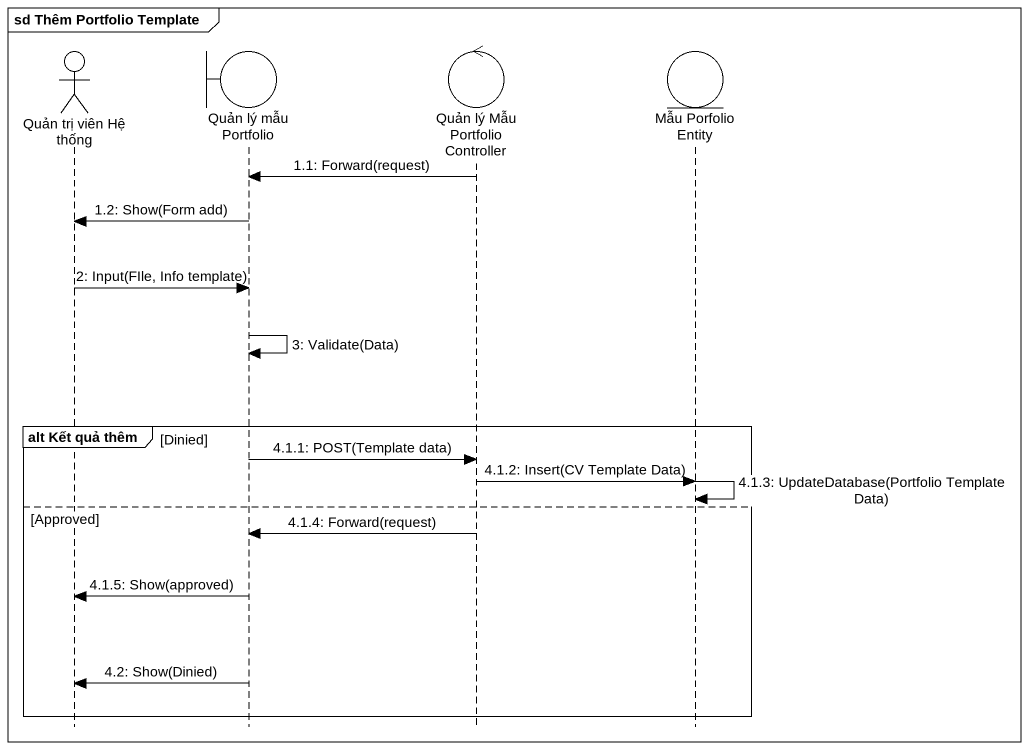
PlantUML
@startuml
mainframe sd Thêm Portfolio Template
hide footbox
actor "Quản trị viên Hệ thống" as Quản_trị_viên_Hệ_thống
boundary "Quản lý mẫu Portfolio" as Quản_lý_mẫu_Portfolio
control "Quản lý Mẫu Portfolio Controller" as Quản_lý_Mẫu_Portfolio
entity "Mẫu Porfolio Entity" as Mẫu_Porfolio_Entity

Quản_lý_Mẫu_Portfolio -> Quản_lý_mẫu_Portfolio : 1.1: Forward(request)
Quản_lý_mẫu_Portfolio -> Quản_trị_viên_Hệ_thống : 1.2: Show(Form add)
Quản_trị_viên_Hệ_thống -> Quản_lý_mẫu_Portfolio : 2: Input(FIle, Info template)
Quản_lý_mẫu_Portfolio -> Quản_lý_mẫu_Portfolio : 3: Validate(Data)
group alt Kết quả thêm [Dinied]
  Quản_lý_mẫu_Portfolio -> Quản_lý_Mẫu_Portfolio : 4.1.1: POST(Template data)
  Quản_lý_Mẫu_Portfolio -> Mẫu_Porfolio_Entity : 4.1.2: Insert(CV Template Data)
  Mẫu_Porfolio_Entity -> Mẫu_Porfolio_Entity : 4.1.3: UpdateDatabase(Portfolio Template Data)
else Approved
  Quản_lý_Mẫu_Portfolio -> Quản_lý_mẫu_Portfolio : 4.1.4: Forward(request)
  Quản_lý_mẫu_Portfolio -> Quản_trị_viên_Hệ_thống : 4.1.5: Show(approved)
  Quản_lý_mẫu_Portfolio -> Quản_trị_viên_Hệ_thống : 4.2: Show(Dinied)
end
@enduml
